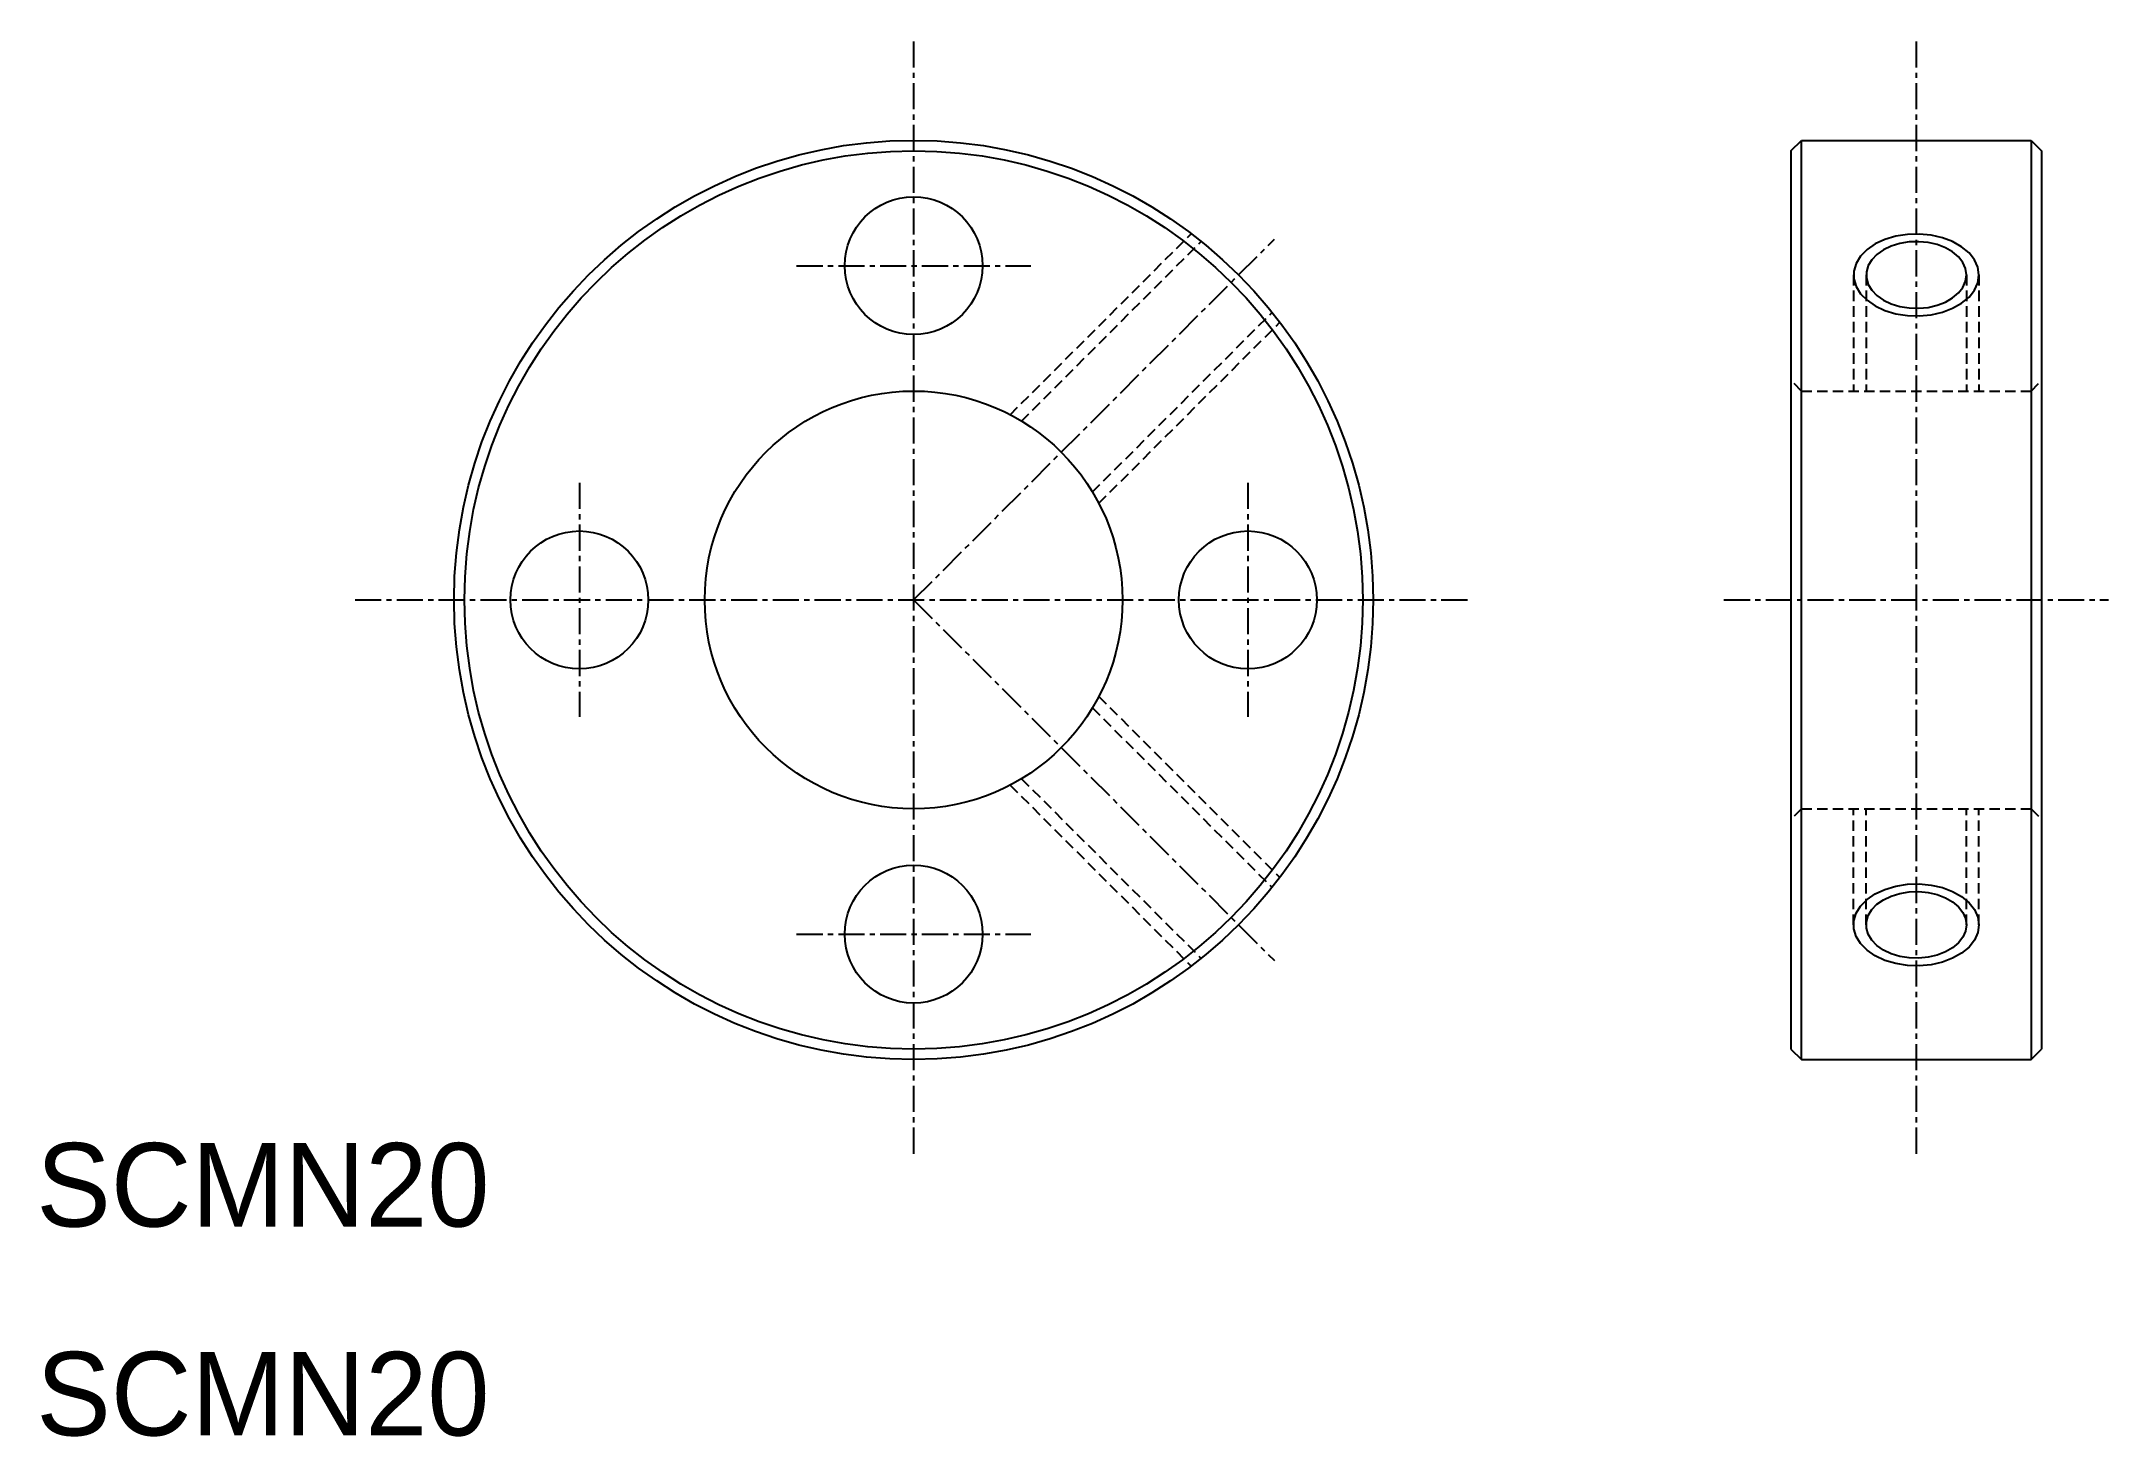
# Model space of a CAD drawing. Extents: x 10.2 to 109.2, y 9.9 to 76.7.
import ezdxf

# ---------------------------------------------------------------- set-up
doc = ezdxf.new("R2010")
doc.units = 0
doc.linetypes.add('CENTER', pattern=[2, 1.25, -0.25, 0.25, -0.25])
doc.linetypes.add('DASHED', pattern=[0.75, 0.5, -0.25])
doc.layers.get('0').update_dxf_attribs({"linetype": 'CONTINUOUS'})
doc.layers.add('CENTER', color=1, linetype='CENTER')

msp = doc.modelspace()

# ---------------------------------------------------------------- linework, layer by layer
at = {"color": 7, "linetype": 'CONTINUOUS'}
for p, q in [((94, 71.5), (94.5, 72)), ((94, 71.5), (94, 28.5)), ((94.5, 28), (94.5, 72)), ((94.5, 72), (105.5, 72)), ((97.25, 72), (97.25, 72)), ((100, 72), (100, 72)), ((105.5, 72), (105.5, 28)), ((105.5, 72), (106, 71.5)), ((106, 71.5), (106, 28.5)), ((94, 28.5), (94.5, 28)), ((94.5, 28), (105.5, 28)), ((105.5, 28), (106, 28.5))]:
    msp.add_line(p, q, dxfattribs=at)
at = {"color": 3, "linetype": 'DASHED'}
for p, q in [((56.624, 58.867), (65.29, 67.532)), ((57.167, 58.561), (65.766, 67.161)), ((97, 65.556), (97, 60)), ((97.6, 65.556), (97.6, 60)), ((102.4, 65.556), (102.4, 60)), ((103, 65.556), (103, 60)), ((60.561, 55.167), (69.161, 63.766)), ((60.867, 54.624), (69.532, 63.29)), ((94.5, 60), (94, 60.5)), ((105.5, 60), (106, 60.5)), ((94.5, 60), (105.5, 60)), ((60.561, 44.833), (69.161, 36.234)), ((60.867, 45.376), (69.532, 36.71)), ((56.624, 41.133), (65.29, 32.468)), ((57.167, 41.439), (65.766, 32.839)), ((94.5, 40), (94, 39.5)), ((94.5, 40), (105.5, 40)), ((97, 34.444), (97, 40)), ((97.6, 34.444), (97.6, 40)), ((102.4, 34.444), (102.4, 40)), ((103, 34.444), (103, 40)), ((105.5, 40), (106, 39.5))]:
    msp.add_line(p, q, dxfattribs=at)
at = {"color": 3, "flags": 128}
msp.add_lwpolyline([(103, 65.556), (102.946, 65.928), (102.785, 66.285), (102.524, 66.617), (102.171, 66.91), (101.74, 67.154), (101.246, 67.34), (100.707, 67.462), (100.143, 67.515), (99.573, 67.498), (99.019, 67.41), (98.5, 67.255), (98.035, 67.039), (97.642, 66.769), (97.333, 66.455), (97.122, 66.109), (97.014, 65.743), (97.014, 65.37), (97.122, 65.004), (97.333, 64.658), (97.642, 64.344), (98.035, 64.074), (98.5, 63.858), (99.019, 63.703), (99.573, 63.615), (100.143, 63.597), (100.707, 63.65), (101.246, 63.772), (101.74, 63.959), (102.171, 64.203), (102.524, 64.496), (102.785, 64.827), (102.946, 65.185)], close=True, dxfattribs=at)
at = {"color": 7, "linetype": 'CONTINUOUS', "flags": 128}
msp.add_lwpolyline([(102.4, 65.556), (102.357, 65.858), (102.228, 66.149), (102.019, 66.419), (101.737, 66.657), (101.392, 66.855), (100.997, 67.007), (100.566, 67.106), (100.114, 67.149), (99.658, 67.135), (99.215, 67.063), (98.8, 66.938), (98.428, 66.762), (98.113, 66.542), (97.867, 66.287), (97.697, 66.006), (97.611, 65.708), (97.611, 65.405), (97.697, 65.107), (97.867, 64.826), (98.113, 64.57), (98.428, 64.351), (98.8, 64.175), (99.215, 64.049), (99.658, 63.978), (100.114, 63.963), (100.566, 64.006), (100.997, 64.106), (101.392, 64.257), (101.737, 64.456), (102.019, 64.694), (102.228, 64.964), (102.357, 65.255)], close=True, dxfattribs=at)
at = {"color": 3, "extrusion": (0, 0, -1), "flags": 128}
msp.add_lwpolyline([(-103, 34.444), (-102.946, 34.072), (-102.785, 33.715), (-102.524, 33.383), (-102.171, 33.09), (-101.74, 32.846), (-101.246, 32.66), (-100.707, 32.538), (-100.143, 32.485), (-99.573, 32.502), (-99.019, 32.59), (-98.5, 32.745), (-98.035, 32.961), (-97.642, 33.231), (-97.333, 33.545), (-97.122, 33.891), (-97.014, 34.257), (-97.014, 34.63), (-97.122, 34.996), (-97.333, 35.342), (-97.642, 35.656), (-98.035, 35.926), (-98.5, 36.142), (-99.019, 36.297), (-99.573, 36.385), (-100.143, 36.403), (-100.707, 36.35), (-101.246, 36.228), (-101.74, 36.041), (-102.171, 35.797), (-102.524, 35.504), (-102.785, 35.173), (-102.946, 34.815)], close=True, dxfattribs=at)
at = {"color": 7, "linetype": 'CONTINUOUS', "extrusion": (0, 0, -1), "flags": 128}
msp.add_lwpolyline([(-102.4, 34.444), (-102.357, 34.142), (-102.228, 33.851), (-102.019, 33.581), (-101.737, 33.343), (-101.392, 33.145), (-100.997, 32.993), (-100.566, 32.894), (-100.114, 32.851), (-99.658, 32.865), (-99.215, 32.937), (-98.8, 33.062), (-98.428, 33.238), (-98.113, 33.458), (-97.867, 33.713), (-97.697, 33.994), (-97.611, 34.292), (-97.611, 34.595), (-97.697, 34.893), (-97.867, 35.174), (-98.113, 35.43), (-98.428, 35.649), (-98.8, 35.825), (-99.215, 35.951), (-99.658, 36.022), (-100.114, 36.037), (-100.566, 35.994), (-100.997, 35.894), (-101.392, 35.743), (-101.737, 35.544), (-102.019, 35.306), (-102.228, 35.036), (-102.357, 34.745)], close=True, dxfattribs=at)
at = {"color": 7, "linetype": 'CONTINUOUS'}
for centre, radius in [((52, 50), 22), ((52, 50), 21.5), ((52, 66), 3.3), ((52, 50), 10), ((36, 50), 3.3), ((68, 50), 3.3), ((52, 34), 3.3)]:
    msp.add_circle(centre, radius, dxfattribs=at)
at = {"layer": 'CENTER', "color": 1, "linetype": 'CENTER'}
for p, q in [((52, 76.74), (52, 23.26)), ((100, 76.74), (100, 23.26)), ((52, 50), (69.268, 67.268)), ((46.396, 66), (57.604, 66)), ((36, 55.604), (36, 44.396)), ((68, 55.604), (68, 44.396)), ((25.26, 50), (78.74, 50)), ((52, 50), (69.268, 32.732)), ((90.792, 50), (109.208, 50)), ((46.396, 34), (57.604, 34))]:
    msp.add_line(p, q, dxfattribs=at)

# ---------------------------------------------------------------- texts
at = {"color": 7, "linetype": 'CONTINUOUS'}
for p in [(10, 20), (10, 10)]:
    msp.add_text('SCMN20', height=4, dxfattribs=at).set_placement(p)

doc.saveas('drawing.dxf')
